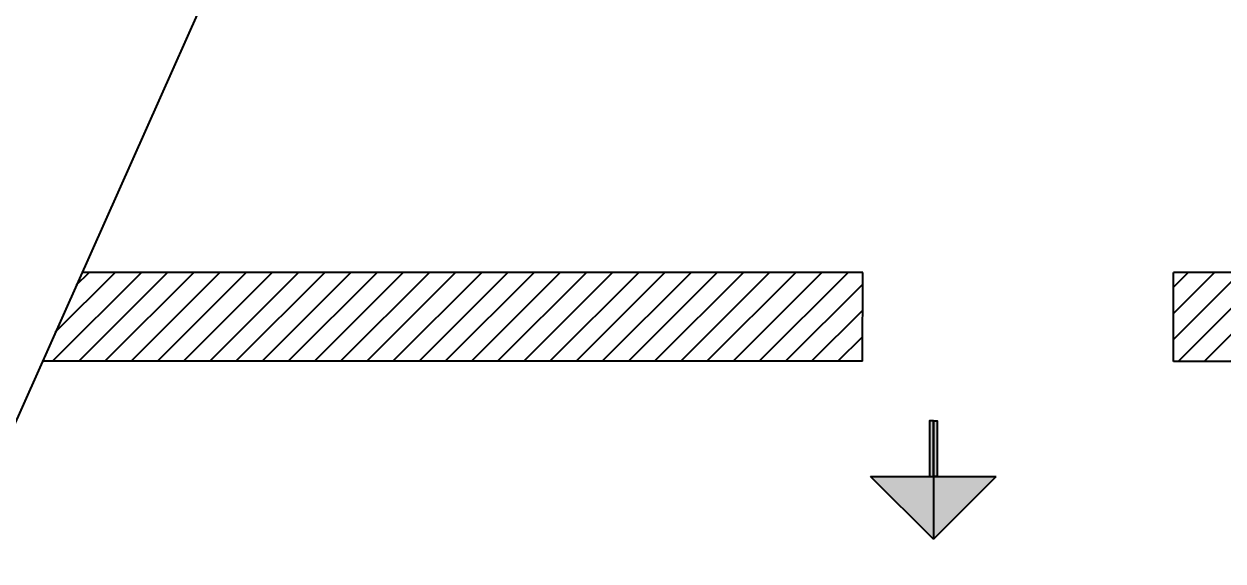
# Model space of a CAD drawing. Header units: inches. Extents: x -422522 to 22891, y -2973 to 414515.
# Drawn here: x 11668 to 12477, y 10933 to 11296 of the extents above; entities that cross this region are included whole.
import ezdxf

# ---------------------------------------------------------------- set-up
doc = ezdxf.new("R2010")
doc.units = ezdxf.units.IN
doc.header["$MEASUREMENT"] = 0
doc.layers.get('0').update_dxf_attribs({"lineweight": 40})

msp = doc.modelspace()

# ---------------------------------------------------------------- hatches: boundary and pattern name
h = msp.add_hatch()
h.set_pattern_fill('ANSI31', color=0, scale=100)
h.paths.add_polyline_path([(12233.92116, 11128.01663), (11706.70757, 11128.14633), (11679.99677, 11068.1529), (12233.86949, 11068.01664)])
h.paths.add_polyline_path([(13734.19283, 11127.64753), (12443.88425, 11127.96497), (12443.86949, 11067.96497), (13869.02955, 11067.61435)])
h = msp.add_hatch(color=0)
h.dxf.hatch_style = 1
h.paths.add_polyline_path([(12281.62795, 11027.78505), (12279.05633, 11027.78505), (12279.05633, 10990.21145), (12281.62795, 10990.21145)])
h.paths.add_polyline_path([(12284.19957, 11027.78505), (12281.62795, 11027.78505), (12281.62795, 10990.21145), (12284.19957, 10990.21145)])
h = msp.add_hatch(color=0)
h.dxf.hatch_style = 1
h.paths.add_polyline_path([(12281.62795, 10990.21145), (12239.20154, 10990.21145), (12281.62795, 10947.78505)])
h.paths.add_polyline_path([(12281.62795, 10947.78505), (12324.05436, 10990.21145), (12281.62795, 10990.21145)])

# ---------------------------------------------------------------- linework, layer by layer
for p, q in [((12233.92116, 11128.01663), (11706.70757, 11128.14633)), ((12233.86949, 11068.01664), (12233.92116, 11128.01663)), ((12443.86949, 11067.96497), (12443.88425, 11127.96497)), ((13734.19283, 11127.64753), (12443.88425, 11127.96497)), ((12233.86949, 11068.01664), (11679.99677, 11068.1529)), ((13869.02955, 11067.61435), (12443.86949, 11067.96497)), ((12281.62795, 11027.78505), (12281.62795, 10947.78505)), ((12281.62795, 10947.78505), (12239.20154, 10990.21145)), ((12239.20154, 10990.21145), (12324.05436, 10990.21145)), ((12281.62795, 10947.78505), (12324.05436, 10990.21145))]:
    msp.add_line(p, q)
for points in [[(11228.46535, 10053.99672), (13055.55626, 9240.52344), (13869.02955, 11067.61435), (12041.93863, 11881.08764)], [(12281.62795, 11027.78505), (12279.05633, 11027.78505), (12279.05633, 10990.21145), (12281.62795, 10990.21145)], [(12281.62795, 11027.78505), (12284.19957, 11027.78505), (12284.19957, 10990.21145), (12281.62795, 10990.21145)]]:
    msp.add_lwpolyline(points, close=True)

doc.saveas('drawing.dxf')
